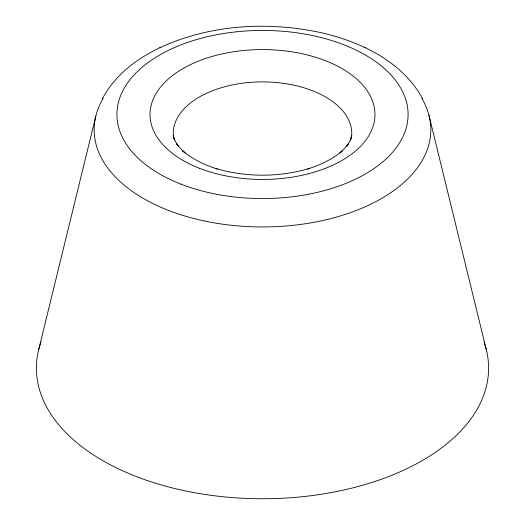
<?xml version="1.0" encoding="UTF-8"?>
<svg xmlns="http://www.w3.org/2000/svg" width="525" height="525" viewBox="0 0 525 525"><rect width="100%" height="100%" fill="white"/><g stroke="black" fill="none" stroke-linecap="round" stroke-linejoin="round"><path stroke-width="0.79" d="M38.85 349.059L95.845 116.058M351.737 135.063L350.444 140.09L351.658 136.703L349.492 141.697L346.487 146.547L348.475 143.633L344.571 148.398L339.872 152.926L342.379 150.859C332.345 159.357 320.25 165.021 307.788 168.965L309.533 168.394C279.064 177.443 245.936 177.443 215.467 168.394L217.212 168.965C204.75 165.021 192.655 159.357 182.621 150.859L185.128 152.926L180.429 148.398L176.525 143.633L178.513 146.547L175.507 141.697L173.342 136.703L174.556 140.09L173.263 135.063M102.395 98.759C114.837 75.2 137.045 58.354 160.801 47.257M159.823 47.703C210.683 24.229 269.607 20.928 323.846 33.298C362.611 42.735 402.885 62.265 422.605 98.759M364.199 47.257L365.177 47.703M428.918 115.119L486.15 349.059M483.984 341.985A226.091 130.535 0 0 1 262.5 498.75A226.091 130.535 0 0 1 41.016 341.985M421.844 98.411A168.341 97.191 0 0 1 262.5 226.951A168.341 97.191 0 0 1 103.156 98.411M173.67 138.58A89.276 51.542 0 0 1 262.5 81.893A89.276 51.542 0 0 1 351.33 138.58M180.895 184.111A145.589 84.059 0 0 0 407.722 120.494A145.589 84.059 0 0 0 198.883 38.896A145.589 84.059 0 0 0 180.895 184.111M199.461 168.276A112.468 64.929 0 0 0 374.679 119.136A112.468 64.929 0 0 0 213.36 56.096A112.468 64.929 0 0 0 199.461 168.276"/></g></svg>
